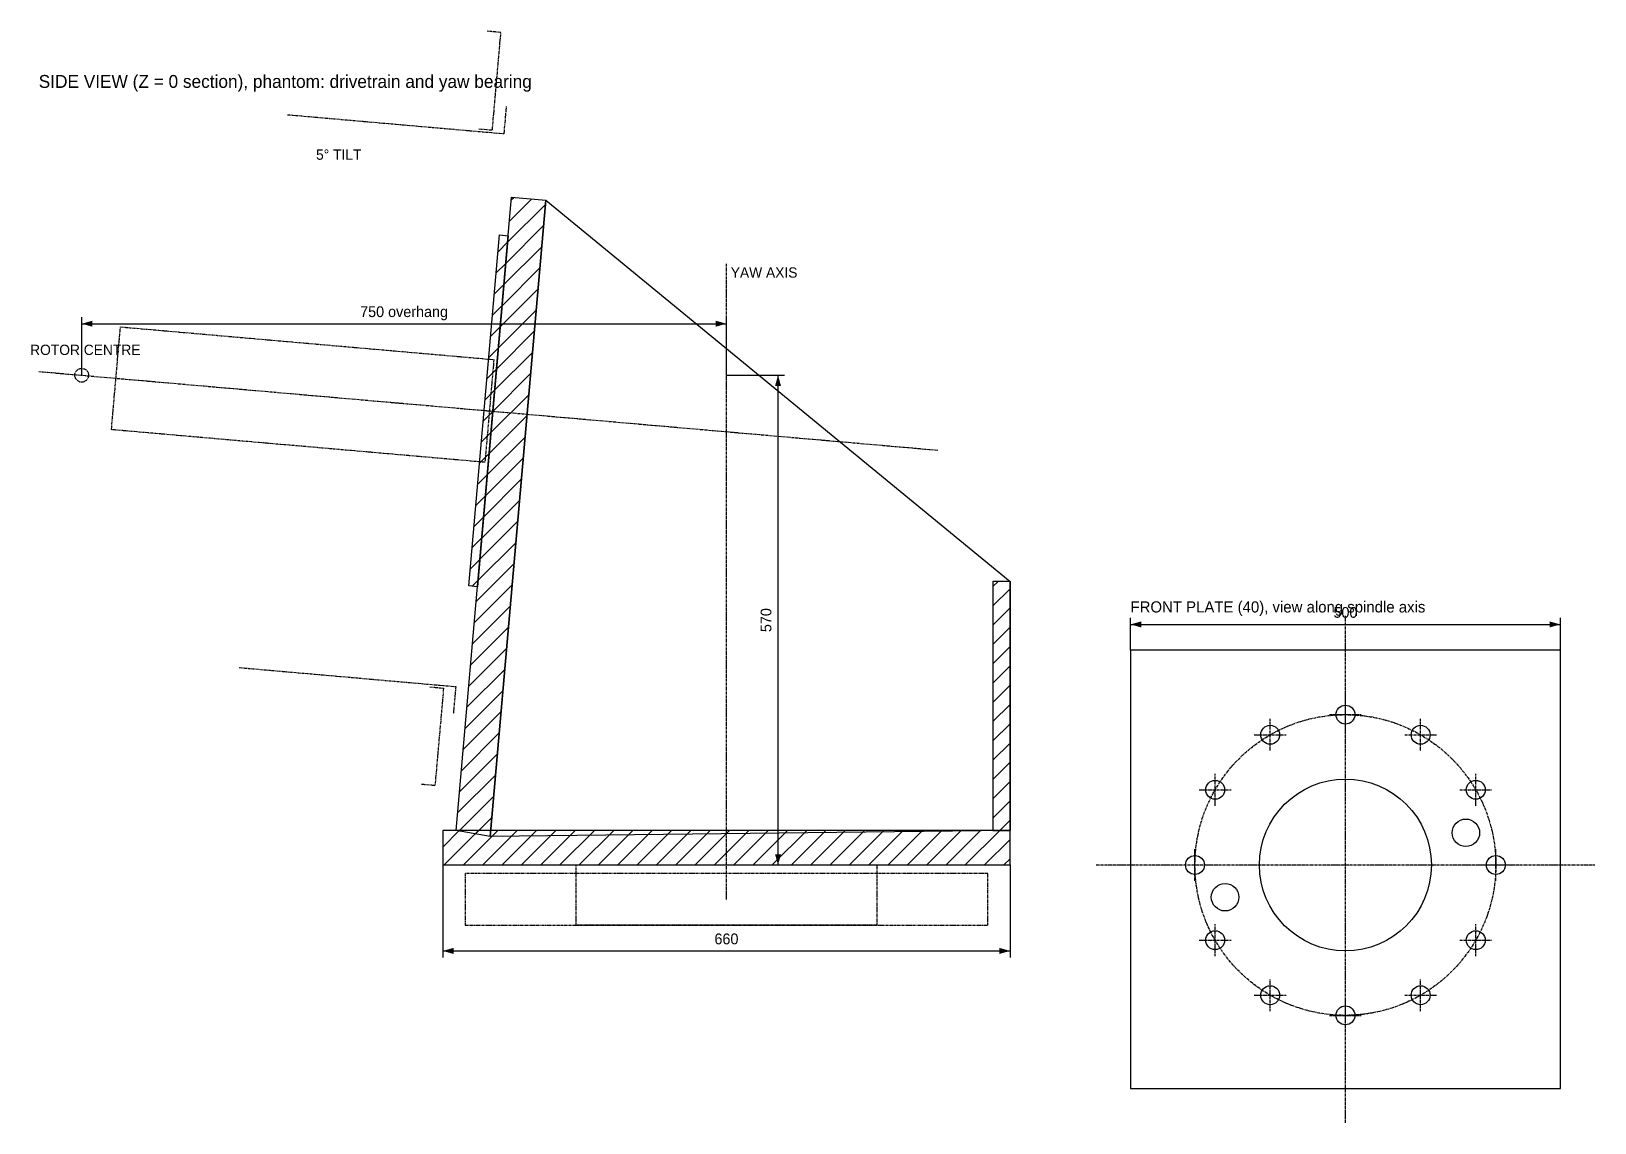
# Model space of a CAD drawing. Header units: millimetres. Extents: x -9 to 1810, y -300 to 970.
import ezdxf
from ezdxf.enums import TextEntityAlignment as Align

# ---------------------------------------------------------------- set-up
doc = ezdxf.new("R2010")
doc.units = ezdxf.units.MM
doc.linetypes.add('CENTER', pattern=[5.08, 3.175, -0.635, 0.635, -0.635])
doc.linetypes.add('PHANTOM', pattern=[6.35, 3.175, -0.635, 0.635, -0.635, 0.635, -0.635])
for name, color, linetype in [('CENTER', 1, 'CENTER'), ('DIM', 3, 'Continuous'), ('HATCH', 9, 'Continuous'), ('OUTLINE', 7, 'Continuous'), ('PHANTOM', 5, 'PHANTOM'), ('TEXT', 3, 'Continuous')]:
    doc.layers.add(name, color=color, linetype=linetype)

msp = doc.modelspace()

# ---------------------------------------------------------------- hatches: boundary and pattern name
at = {"layer": 'DIM'}
for points in [[(49.8, 630), (62.3, 626.5), (62.3, 633.5)], [(799.8, 630), (787.3, 633.5), (787.3, 626.5)], [(859.8, 570), (856.3, 557.5), (863.3, 557.5)], [(1269.8, 280), (1282.3, 276.5), (1282.3, 283.5)], [(1769.8, 280), (1757.3, 283.5), (1757.3, 276.5)], [(859.8, 0), (863.3, 12.5), (856.3, 12.5)], [(469.8, -100), (482.3, -103.5), (482.3, -96.5)], [(1129.8, -100), (1117.3, -96.5), (1117.3, -103.5)]]:
    msp.add_hatch(color=7, dxfattribs=at).paths.add_polyline_path(points)
at = {"layer": 'HATCH'}
h = msp.add_hatch(dxfattribs=at)
h.set_pattern_fill('ANSI31', scale=5)
h.paths.add_polyline_path([(485.3, 40), (549.8, 777.2), (589.6, 773.7), (524.8, 33)])
h = msp.add_hatch(dxfattribs=at)
h.set_pattern_fill('ANSI31', scale=5)
h.paths.add_polyline_path([(500.2, 324.8), (535.9, 733.3), (545.9, 732.4), (510.1, 323.9)])
h = msp.add_hatch(dxfattribs=at)
h.set_pattern_fill('ANSI31', scale=5)
h.paths.add_polyline_path([(1109.8, 40), (1129.8, 40), (1129.8, 330), (1109.8, 330)])
h = msp.add_hatch(dxfattribs=at)
h.set_pattern_fill('ANSI31', scale=5)
h.paths.add_polyline_path([(469.8, 0), (1129.8, 0), (1129.8, 40), (469.8, 40)])

# ---------------------------------------------------------------- linework, layer by layer
at = {"layer": 'CENTER'}
for p, q in [((799.8, -40), (799.8, 700)), ((0, 574.4), (1046, 482.8)), ((1519.8, -300), (1519.8, 290)), ((1519.8, 156.5), (1519.8, 193.5)), ((1432.3, 133.1), (1432.3, 170.1)), ((1501.3, 175), (1538.3, 175)), ((1607.3, 133.1), (1607.3, 170.1)), ((1413.8, 151.6), (1450.8, 151.6)), ((1588.8, 151.6), (1625.8, 151.6)), ((1368.3, 69), (1368.3, 106)), ((1671.4, 69), (1671.4, 106)), ((1349.8, 87.5), (1386.8, 87.5)), ((1652.9, 87.5), (1689.9, 87.5)), ((1344.8, -18.5), (1344.8, 18.5)), ((1694.8, -18.5), (1694.8, 18.5)), ((1229.8, 0), (1809.8, 0)), ((1326.3, 0), (1363.3, 0)), ((1676.3, 0), (1713.3, 0)), ((1368.3, -106), (1368.3, -69)), ((1671.4, -106), (1671.4, -69)), ((1349.8, -87.5), (1386.8, -87.5)), ((1652.9, -87.5), (1689.9, -87.5)), ((1432.3, -170.1), (1432.3, -133.1)), ((1607.3, -170.1), (1607.3, -133.1)), ((1413.8, -151.6), (1450.8, -151.6)), ((1519.8, -193.5), (1519.8, -156.5)), ((1588.8, -151.6), (1625.8, -151.6)), ((1501.3, -175), (1538.3, -175))]:
    msp.add_line(p, q, dxfattribs=at)
for centre, radius in [((49.8, 570), 8), ((1519.8, 0), 175)]:
    msp.add_circle(centre, radius, dxfattribs=at)
at = {"layer": 'DIM'}
for p, q in [((49.8, 570), (49.8, 637.5)), ((799.8, 570), (799.8, 637.5)), ((49.8, 630), (799.8, 630)), ((799.8, 570), (867.3, 570)), ((859.8, 0), (859.8, 570)), ((1269.8, 250), (1269.8, 287.5)), ((1269.8, 280), (1769.8, 280)), ((1769.8, 250), (1769.8, 287.5)), ((469.8, 0), (469.8, -107.5)), ((799.8, 0), (867.3, 0)), ((1129.8, 0), (1129.8, -107.5)), ((469.8, -100), (1129.8, -100))]:
    msp.add_line(p, q, dxfattribs=at)
at = {"layer": 'OUTLINE'}
for points in [[(485.3, 40), (549.8, 777.2), (589.6, 773.7), (524.8, 33)], [(589.6, 773.7), (1129.8, 330), (1129.8, 40), (524.8, 33)], [(500.2, 324.8), (535.9, 733.3), (545.9, 732.4), (510.1, 323.9)], [(1109.8, 40), (1129.8, 40), (1129.8, 330), (1109.8, 330)], [(1269.8, -260), (1769.8, -260), (1769.8, 250), (1269.8, 250)], [(469.8, 0), (1129.8, 0), (1129.8, 40), (469.8, 40)]]:
    msp.add_lwpolyline(points, close=True, dxfattribs=at)
for centre, radius in [((1519.8, 175), 11), ((1432.3, 151.6), 11), ((1607.3, 151.6), 11), ((1368.3, 87.5), 11), ((1519.8, 0), 100), ((1671.4, 87.5), 11), ((1659.9, 37.5), 16), ((1344.8, 0), 11), ((1694.8, 0), 11), ((1379.8, -37.5), 16), ((1368.3, -87.5), 11), ((1671.4, -87.5), 11), ((1432.3, -151.6), 11), ((1607.3, -151.6), 11), ((1519.8, -175), 11)]:
    msp.add_circle(centre, radius, dxfattribs=at)
at = {"layer": 'PHANTOM'}
for points in [[(511.6, 856.8), (527.5, 855.5), (537.4, 969), (521.5, 970.4)], [(289.2, 873.3), (541.2, 851.2), (544, 883.1)], [(232.9, 229.8), (484.9, 207.7), (482.1, 175.8)], [(454.7, 207.3), (470.7, 205.9), (460.7, 92.4), (444.8, 93.8)]]:
    msp.add_lwpolyline(points, dxfattribs=at)
for points in [[(94.9, 626.3), (529.2, 588.3), (518.8, 468.7), (84.4, 506.7)], [(624.8, 0), (974.8, 0), (974.8, -70), (624.8, -70)], [(495.8, -70), (1103.8, -70), (1103.8, -10), (495.8, -10)]]:
    msp.add_lwpolyline(points, close=True, dxfattribs=at)

# ---------------------------------------------------------------- texts
at = {"layer": 'DIM'}
for s, p in [('750 overhang', (424.8, 634)), ('500', (1519.8, 284)), ('660', (799.8, -96))]:
    msp.add_text(s, height=12.5, dxfattribs=at).set_placement(p, align=Align.BOTTOM_CENTER)
msp.add_text('570', height=12.5, rotation=90, dxfattribs=at).set_placement((855.8, 285), align=Align.BOTTOM_CENTER)
at = {"layer": 'TEXT'}
for s, height, p in [('SIDE VIEW (Z = 0 section), phantom: drivetrain and yaw bearing', 15, (-0.2, 900)), ('5° TILT', 12, (322.4, 817.2)), ('YAW AXIS', 12, (804.8, 680)), ('ROTOR CENTRE', 12, (-10.2, 590)), ('FRONT PLATE (40), view along spindle axis', 13, (1269.8, 290))]:
    msp.add_text(s, height=height, dxfattribs=at).set_placement(p, align=Align.BOTTOM_LEFT)

doc.saveas('drawing.dxf')
